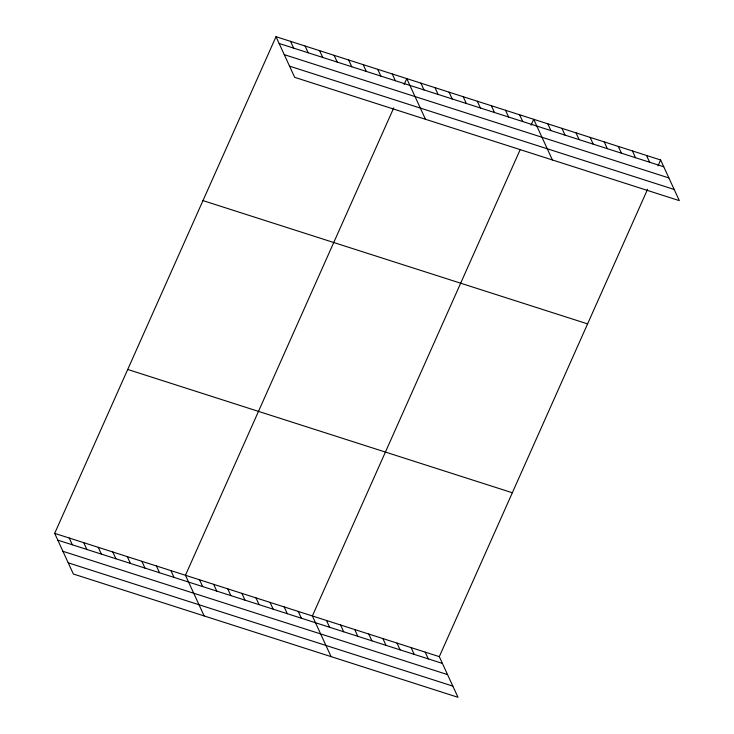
<?xml version="1.0" encoding="UTF-8"?>
<svg xmlns="http://www.w3.org/2000/svg" width="734" height="734" viewBox="0 0 734 734"><rect width="100%" height="100%" fill="white"/><g stroke="black" fill="none" stroke-linecap="round" stroke-linejoin="round"><path stroke-width="1.1" d="M54.674 533.361L439.299 656.646L457.988 697.3L73.372 574.016L54.674 533.361L276.012 36.7L660.628 159.984L679.326 200.639L294.701 77.354L276.012 36.7M393.736 107.889L185.445 575.282L204.144 615.927M404.168 84.474L406.783 78.621L425.472 119.266M520.222 149.543L312.372 615.964L331.071 656.618M531.095 125.156L533.701 119.303L552.399 159.957M439.299 656.646L647.59 189.253M658.022 165.838L660.628 159.984M279.122 43.471L663.747 166.756M284.26 54.646L668.885 177.94M289.563 66.17L674.188 189.455M202.969 200.602L587.585 323.887M127.716 369.459L512.332 492.753M57.784 540.132L442.409 663.417M62.931 551.307L447.547 674.601M68.225 562.831L452.85 686.116M646.526 155.47L649.636 162.232M632.424 150.947L635.534 157.718M618.322 146.424L621.432 153.195M604.22 141.91L607.33 148.672M590.118 137.386L593.228 144.158M576.016 132.863L579.126 139.634M561.914 128.34L565.024 135.111M547.803 123.826L550.922 130.597M519.599 114.779L522.718 121.55M505.497 110.265L508.616 117.027M491.395 105.742L494.505 112.513M477.293 101.219L480.403 107.99M463.191 96.705L466.301 103.466M449.089 92.181L452.199 98.952M434.987 87.658L438.097 94.429M420.885 83.135L423.995 89.906M392.25 73.96L395.36 80.731M377.716 69.299L380.836 76.07M363.192 64.647L366.303 71.418M348.659 59.986L351.769 66.757M334.126 55.334L337.245 62.096M319.602 50.674L322.712 57.445M305.069 46.013L308.179 52.784M290.536 41.361L293.655 48.123M425.188 652.131L428.307 658.893M411.086 647.608L414.205 654.379M396.984 643.085L400.103 649.856M382.882 638.562L386.001 645.333M368.78 634.048L371.89 640.819M354.678 629.524L357.788 636.295M340.576 625.001L343.686 631.772M326.474 620.487L329.584 627.249M298.27 611.44L301.38 618.212M284.168 606.926L287.278 613.688M270.057 602.403L273.176 609.174M255.955 597.88L259.074 604.651M241.853 593.356L244.972 600.128M227.751 588.842L230.871 595.604M213.649 584.319L216.759 591.09M199.547 579.796L202.657 586.567M170.912 570.621L174.031 577.392M156.388 565.96L159.498 572.731M141.855 561.308L144.965 568.07M127.321 556.647L130.441 563.418M112.797 551.986L115.908 558.757M98.264 547.335L101.375 554.106M83.731 542.674L86.851 549.445M69.207 538.022L72.317 544.784"/></g></svg>
